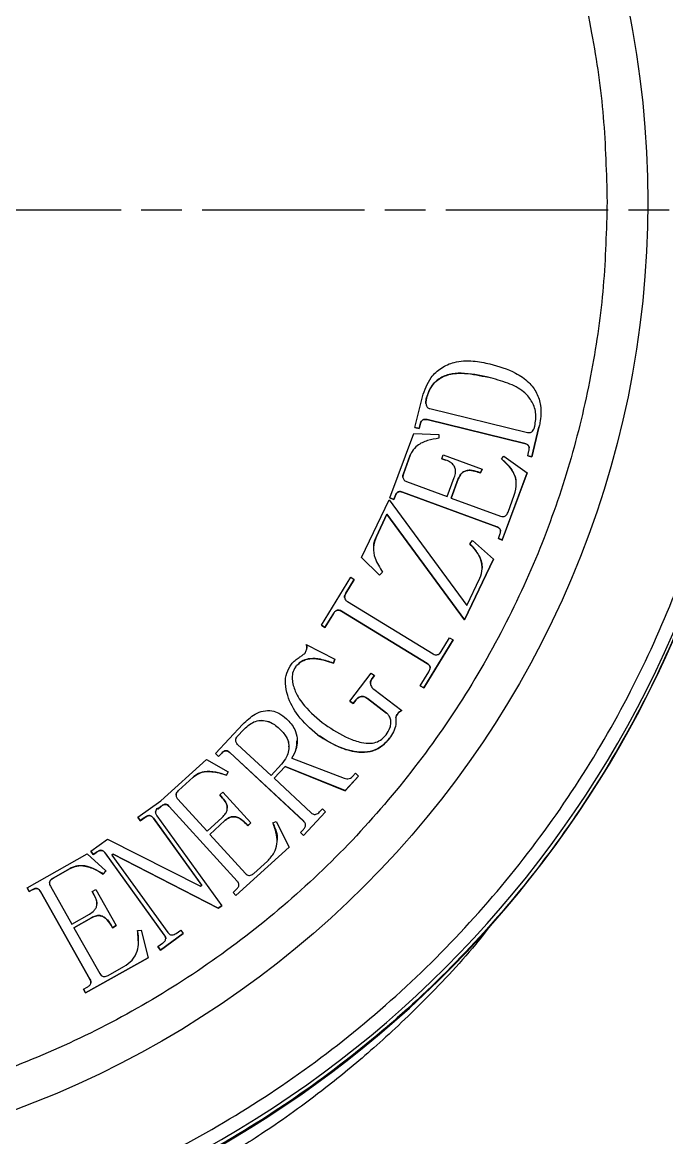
# Model space of a CAD drawing. Header units: millimetres. Extents: x 1852 to 4288, y 681 to 2404.
# Drawn here: x 3778.1 to 3825.8, y 2055.1 to 2137.5 of the extents above; entities that cross this region are included whole.
import ezdxf

# ---------------------------------------------------------------- set-up
doc = ezdxf.new("R2010")
doc.units = ezdxf.units.MM
doc.linetypes.add('AM_ISO08W050', pattern=[18, 12, -1.5, 3, -1.5])
doc.layers.add('AM_7', color=4, linetype='AM_ISO08W050', lineweight=25)

msp = doc.modelspace()

# ---------------------------------------------------------------- linework, layer by layer
at = {"color": 7, "linetype": 'Continuous', "lineweight": 25}
for p, q in [((3807.155, 2107.593), (3807.708, 2109.868)), ((3808.245, 2108.986), (3815.475, 2107.223)), ((3816.458, 2108.881), (3816.458, 2108.883)), ((3807.459, 2107.518), (3807.155, 2107.593)), ((3807.155, 2107.593), (3807.155, 2107.591)), ((3807.155, 2107.591), (3807.459, 2107.516)), ((3807.533, 2107.82), (3807.459, 2107.518)), ((3807.459, 2107.516), (3807.533, 2107.818)), ((3807.459, 2107.518), (3807.459, 2107.516)), ((3807.533, 2107.82), (3807.533, 2107.818)), ((3815.277, 2106.414), (3808.047, 2108.177)), ((3808.047, 2108.177), (3808.047, 2108.175)), ((3808.047, 2108.175), (3815.277, 2106.412)), ((3816.319, 2107.608), (3815.789, 2105.434)), ((3815.789, 2105.431), (3816.319, 2107.606)), ((3816.319, 2107.608), (3816.319, 2107.606)), ((3805.308, 2102.391), (3807.063, 2107.159)), ((3807.063, 2107.159), (3808.914, 2107.084)), ((3808.914, 2107.084), (3808.92, 2106.804)), ((3815.277, 2106.414), (3815.277, 2106.412)), ((3815.485, 2105.507), (3815.571, 2105.861)), ((3806.801, 2105.543), (3806.3, 2104.181)), ((3806.3, 2104.179), (3806.801, 2105.541)), ((3806.801, 2105.543), (3806.801, 2105.541)), ((3809.138, 2105.29), (3809.245, 2105.581)), ((3809.428, 2105.184), (3809.138, 2105.29)), ((3809.138, 2105.29), (3809.138, 2105.288)), ((3809.138, 2105.288), (3809.428, 2105.182)), ((3809.245, 2105.581), (3812.114, 2104.526)), ((3809.428, 2105.184), (3809.428, 2105.182)), ((3813.547, 2105.269), (3813.734, 2105.477)), ((3813.734, 2105.477), (3815.435, 2104.242)), ((3815.789, 2105.434), (3815.485, 2105.507)), ((3815.485, 2105.507), (3815.485, 2105.505)), ((3815.485, 2105.505), (3815.789, 2105.431)), ((3815.789, 2105.434), (3815.789, 2105.431)), ((3806.3, 2104.181), (3806.3, 2104.179)), ((3812.006, 2104.235), (3811.811, 2104.306)), ((3811.811, 2104.306), (3811.811, 2104.304)), ((3811.811, 2104.304), (3812.006, 2104.233)), ((3812.114, 2104.526), (3812.006, 2104.235)), ((3812.006, 2104.233), (3812.114, 2104.523)), ((3812.006, 2104.235), (3812.006, 2104.233)), ((3812.114, 2104.526), (3812.114, 2104.523)), ((3815.435, 2104.242), (3813.609, 2099.282)), ((3813.609, 2099.28), (3815.435, 2104.24)), ((3815.435, 2104.242), (3815.435, 2104.24)), ((3806.527, 2103.601), (3809.542, 2102.491)), ((3809.542, 2102.491), (3810.062, 2103.901)), ((3810.355, 2103.794), (3809.835, 2102.383)), ((3809.836, 2102.383), (3810.355, 2103.791)), ((3810.355, 2103.794), (3810.355, 2103.791)), ((3805.691, 2102.526), (3805.601, 2102.283)), ((3805.601, 2102.281), (3805.691, 2102.524)), ((3805.691, 2102.526), (3805.691, 2102.524)), ((3813.196, 2100.263), (3806.242, 2102.823)), ((3806.242, 2102.821), (3806.242, 2102.823)), ((3806.242, 2102.821), (3813.196, 2100.26)), ((3814.032, 2101.336), (3814.497, 2102.599)), ((3803.213, 2097.999), (3805.249, 2102.249)), ((3805.249, 2102.249), (3810.988, 2094.445)), ((3805.601, 2102.283), (3805.308, 2102.391)), ((3805.308, 2102.391), (3805.308, 2102.389)), ((3805.308, 2102.389), (3805.601, 2102.281)), ((3805.601, 2102.283), (3805.601, 2102.281)), ((3809.835, 2102.383), (3813.481, 2101.041)), ((3805.083, 2101.18), (3804.301, 2099.546)), ((3804.301, 2099.544), (3805.083, 2101.178)), ((3810.82, 2093.376), (3805.083, 2101.18)), ((3805.083, 2101.18), (3805.083, 2101.178)), ((3805.083, 2101.178), (3810.82, 2093.374)), ((3813.196, 2100.263), (3813.196, 2100.26)), ((3804.301, 2099.546), (3804.301, 2099.544)), ((3811.213, 2098.991), (3811.394, 2099.25)), ((3811.394, 2099.25), (3812.97, 2097.861)), ((3813.316, 2099.39), (3813.424, 2099.681)), ((3813.609, 2099.282), (3813.316, 2099.39)), ((3813.316, 2099.39), (3813.316, 2099.388)), ((3813.316, 2099.388), (3813.609, 2099.28)), ((3813.609, 2099.282), (3813.609, 2099.28)), ((3804.534, 2096.678), (3803.213, 2097.999)), ((3803.213, 2097.999), (3803.213, 2097.997)), ((3803.213, 2097.997), (3804.534, 2096.676)), ((3812.97, 2097.861), (3810.82, 2093.376)), ((3810.82, 2093.374), (3812.97, 2097.859)), ((3812.97, 2097.861), (3812.97, 2097.859)), ((3804.76, 2096.913), (3804.534, 2096.678)), ((3804.534, 2096.676), (3804.76, 2096.911)), ((3804.76, 2096.913), (3804.76, 2096.911)), ((3800.24, 2092.981), (3802.403, 2096.525)), ((3802.669, 2096.363), (3802.046, 2095.344)), ((3802.046, 2095.342), (3802.669, 2096.361)), ((3802.403, 2096.525), (3802.669, 2096.363)), ((3802.669, 2096.363), (3802.669, 2096.361)), ((3804.534, 2096.678), (3804.534, 2096.676)), ((3810.988, 2094.445), (3811.951, 2096.454)), ((3802.046, 2095.344), (3802.046, 2095.342)), ((3802.158, 2094.728), (3808.494, 2090.862)), ((3801.128, 2093.838), (3800.505, 2092.819)), ((3800.505, 2092.817), (3801.128, 2093.836)), ((3801.128, 2093.838), (3801.128, 2093.836)), ((3808.061, 2090.153), (3801.725, 2094.019)), ((3801.725, 2094.017), (3801.725, 2094.019)), ((3801.725, 2094.017), (3808.061, 2090.151)), ((3800.505, 2092.819), (3800.24, 2092.981)), ((3800.24, 2092.981), (3800.24, 2092.979)), ((3800.24, 2092.979), (3800.505, 2092.817)), ((3800.505, 2092.819), (3800.505, 2092.817)), ((3810.82, 2093.376), (3810.82, 2093.374)), ((3809.979, 2091.9), (3807.816, 2088.356)), ((3807.816, 2088.353), (3809.979, 2091.898)), ((3809.091, 2091.043), (3809.713, 2092.062)), ((3809.713, 2092.062), (3809.979, 2091.9)), ((3809.979, 2091.9), (3809.979, 2091.898)), ((3799.126, 2091.565), (3801.241, 2090.486)), ((3801.241, 2090.486), (3801.136, 2090.176)), ((3801.136, 2090.174), (3801.241, 2090.484)), ((3801.136, 2090.176), (3801.136, 2090.174)), ((3801.241, 2090.484), (3801.241, 2090.486)), ((3808.061, 2090.153), (3808.061, 2090.151)), ((3798.321, 2089.896), (3798.321, 2089.894)), ((3802.34, 2087.379), (3803.906, 2089.45)), ((3803.906, 2089.45), (3804.154, 2089.261)), ((3804.154, 2089.261), (3803.998, 2089.053)), ((3804.154, 2089.261), (3804.154, 2089.259)), ((3807.55, 2088.517), (3808.172, 2089.536)), ((3797.58, 2088.766), (3797.58, 2088.764)), ((3803.998, 2089.051), (3804.154, 2089.259)), ((3803.998, 2089.053), (3803.998, 2089.051)), ((3807.816, 2088.356), (3807.55, 2088.517)), ((3807.55, 2088.517), (3807.55, 2088.515)), ((3807.55, 2088.515), (3807.816, 2088.353)), ((3804.11, 2088.253), (3806.181, 2086.687)), ((3807.816, 2088.356), (3807.816, 2088.353)), ((3802.588, 2087.19), (3802.34, 2087.379)), ((3802.34, 2087.379), (3802.34, 2087.377)), ((3802.34, 2087.377), (3802.588, 2087.188)), ((3802.777, 2087.438), (3802.588, 2087.19)), ((3802.588, 2087.188), (3802.777, 2087.436)), ((3802.588, 2087.19), (3802.588, 2087.188)), ((3802.777, 2087.438), (3802.777, 2087.436)), ((3805.058, 2086.495), (3803.649, 2087.56)), ((3803.649, 2087.56), (3803.649, 2087.558)), ((3803.649, 2087.558), (3805.058, 2086.492)), ((3805.058, 2086.495), (3805.058, 2086.492)), ((3792.419, 2083.496), (3794.434, 2085.665)), ((3794.06, 2084.808), (3794.449, 2085.226)), ((3794.06, 2084.806), (3794.449, 2085.224)), ((3794.449, 2085.226), (3794.449, 2085.224)), ((3797.127, 2085.361), (3797.127, 2085.359)), ((3805.735, 2085.64), (3805.735, 2085.642)), ((3794.06, 2084.808), (3794.06, 2084.806)), ((3798.445, 2084.442), (3798.445, 2084.445)), ((3792.646, 2083.286), (3792.419, 2083.496)), ((3792.419, 2083.494), (3792.419, 2083.496)), ((3792.419, 2083.494), (3792.646, 2083.284)), ((3792.858, 2083.515), (3792.646, 2083.286)), ((3792.646, 2083.284), (3792.858, 2083.513)), ((3792.858, 2083.515), (3792.858, 2083.513)), ((3798.921, 2078.518), (3793.481, 2083.573)), ((3793.481, 2083.573), (3793.481, 2083.571)), ((3793.481, 2083.571), (3798.921, 2078.516)), ((3796.518, 2081.884), (3794.045, 2084.182)), ((3788.373, 2080.009), (3791.742, 2083.074)), ((3791.742, 2083.074), (3793.358, 2082.149)), ((3792.646, 2083.286), (3792.646, 2083.284)), ((3797.299, 2082.722), (3796.518, 2081.884)), ((3798.054, 2083.153), (3801.928, 2081.677)), ((3793.358, 2082.149), (3793.235, 2081.897)), ((3793.235, 2081.894), (3793.358, 2082.147)), ((3793.235, 2081.897), (3793.235, 2081.894)), ((3793.358, 2082.149), (3793.358, 2082.147)), ((3797.561, 2082.548), (3796.746, 2081.672)), ((3796.747, 2081.671), (3797.561, 2082.546)), ((3801.999, 2080.761), (3797.561, 2082.548)), ((3797.561, 2082.548), (3797.561, 2082.546)), ((3797.561, 2082.546), (3801.999, 2080.758)), ((3802.548, 2081.812), (3802.76, 2082.04)), ((3802.76, 2082.04), (3802.989, 2081.826)), ((3790.757, 2081.756), (3789.679, 2080.773)), ((3789.679, 2080.771), (3790.757, 2081.754)), ((3790.757, 2081.756), (3790.757, 2081.754)), ((3796.746, 2081.672), (3799.485, 2079.127)), ((3802.989, 2081.826), (3801.999, 2080.761)), ((3801.999, 2080.758), (3802.989, 2081.824)), ((3802.989, 2081.826), (3802.989, 2081.824)), ((3789.679, 2080.773), (3789.679, 2080.771)), ((3792.724, 2080.446), (3792.955, 2080.656)), ((3792.934, 2080.215), (3792.724, 2080.446)), ((3792.724, 2080.446), (3792.724, 2080.444)), ((3792.724, 2080.444), (3792.934, 2080.213)), ((3792.934, 2080.215), (3792.934, 2080.213)), ((3792.955, 2080.656), (3795.024, 2078.383)), ((3801.999, 2080.761), (3801.999, 2080.758)), ((3786.672, 2078.797), (3788.367, 2080.019)), ((3788.176, 2079.408), (3788.133, 2079.455)), ((3788.133, 2079.453), (3788.133, 2079.455)), ((3788.133, 2079.453), (3788.176, 2079.406)), ((3788.369, 2079.583), (3788.176, 2079.408)), ((3788.176, 2079.406), (3788.369, 2079.581)), ((3788.176, 2079.408), (3788.176, 2079.406)), ((3788.367, 2080.019), (3788.373, 2080.009)), ((3788.369, 2079.583), (3788.369, 2079.581)), ((3794.009, 2074.079), (3788.997, 2079.589)), ((3788.997, 2079.589), (3788.997, 2079.587)), ((3788.997, 2079.587), (3794.009, 2074.077)), ((3789.613, 2080.151), (3791.786, 2077.763)), ((3800.109, 2079.187), (3800.321, 2079.416)), ((3800.321, 2079.416), (3800.55, 2079.202)), ((3786.855, 2078.543), (3786.672, 2078.797)), ((3786.672, 2078.797), (3786.672, 2078.795)), ((3786.672, 2078.795), (3786.855, 2078.541)), ((3787.194, 2078.786), (3786.855, 2078.543)), ((3786.855, 2078.541), (3787.194, 2078.784)), ((3787.194, 2078.786), (3787.194, 2078.784)), ((3791.397, 2073.764), (3787.82, 2078.722)), ((3787.82, 2078.722), (3787.82, 2078.72)), ((3787.82, 2078.72), (3791.396, 2073.763)), ((3788.074, 2078.905), (3792.874, 2072.251)), ((3791.786, 2077.763), (3792.903, 2078.778)), ((3793.113, 2078.547), (3791.996, 2077.531)), ((3793.113, 2078.547), (3793.113, 2078.544)), ((3800.55, 2079.202), (3798.924, 2077.451)), ((3798.924, 2077.449), (3800.55, 2079.2)), ((3800.55, 2079.202), (3800.55, 2079.2)), ((3786.855, 2078.543), (3786.855, 2078.541)), ((3791.997, 2077.53), (3793.113, 2078.544)), ((3794.793, 2078.173), (3794.652, 2078.327)), ((3794.652, 2078.327), (3794.652, 2078.325)), ((3794.652, 2078.325), (3794.793, 2078.171)), ((3795.024, 2078.383), (3794.793, 2078.173)), ((3794.793, 2078.171), (3795.024, 2078.381)), ((3794.793, 2078.173), (3794.793, 2078.171)), ((3795.024, 2078.383), (3795.024, 2078.381)), ((3796.646, 2078.381), (3796.908, 2078.479)), ((3796.908, 2078.479), (3797.852, 2076.591)), ((3798.695, 2077.665), (3798.907, 2077.894)), ((3798.921, 2078.518), (3798.921, 2078.516)), ((3783.196, 2076.289), (3784.425, 2077.177)), ((3784.425, 2077.177), (3791.312, 2073.704)), ((3791.996, 2077.531), (3794.626, 2074.642)), ((3798.924, 2077.451), (3798.695, 2077.665)), ((3798.695, 2077.665), (3798.695, 2077.663)), ((3798.695, 2077.663), (3798.924, 2077.449)), ((3798.924, 2077.451), (3798.924, 2077.449)), ((3778.494, 2073.58), (3782.93, 2076.08)), ((3782.93, 2076.08), (3784.298, 2074.823)), ((3783.379, 2076.035), (3783.196, 2076.289)), ((3783.196, 2076.289), (3783.196, 2076.287)), ((3783.196, 2076.287), (3783.379, 2076.033)), ((3783.634, 2076.22), (3783.379, 2076.035)), ((3783.379, 2076.033), (3783.634, 2076.218)), ((3783.634, 2076.22), (3783.634, 2076.218)), ((3788.631, 2070.094), (3784.26, 2076.154)), ((3784.26, 2076.154), (3784.26, 2076.152)), ((3784.26, 2076.152), (3788.631, 2070.092)), ((3797.852, 2076.591), (3793.922, 2073.014)), ((3793.922, 2073.012), (3797.852, 2076.589)), ((3797.852, 2076.591), (3797.852, 2076.589)), ((3783.379, 2076.035), (3783.379, 2076.033)), ((3784.843, 2076.06), (3784.759, 2076)), ((3784.759, 2076), (3788.885, 2070.279)), ((3784.76, 2075.999), (3784.843, 2076.058)), ((3792.62, 2072.068), (3784.843, 2076.06)), ((3784.843, 2076.06), (3784.843, 2076.058)), ((3784.843, 2076.058), (3792.62, 2072.066)), ((3795.254, 2074.648), (3796.255, 2075.561)), ((3781.682, 2075.017), (3780.414, 2074.304)), ((3780.414, 2074.302), (3781.682, 2075.015)), ((3781.682, 2075.017), (3781.682, 2075.015)), ((3784.298, 2074.823), (3784.121, 2074.603)), ((3784.121, 2074.601), (3784.298, 2074.82)), ((3784.121, 2074.603), (3784.121, 2074.601)), ((3784.298, 2074.823), (3784.298, 2074.82)), ((3780.21, 2073.711), (3781.792, 2070.904)), ((3780.414, 2074.304), (3780.414, 2074.302)), ((3791.312, 2073.704), (3791.397, 2073.764)), ((3794.009, 2074.079), (3794.009, 2074.077)), ((3778.648, 2073.308), (3778.494, 2073.58)), ((3778.494, 2073.58), (3778.494, 2073.578)), ((3778.494, 2073.578), (3778.648, 2073.306)), ((3778.875, 2073.436), (3778.648, 2073.308)), ((3778.648, 2073.306), (3778.875, 2073.433)), ((3778.648, 2073.308), (3778.648, 2073.306)), ((3778.875, 2073.436), (3778.875, 2073.433)), ((3783.134, 2066.828), (3779.486, 2073.303)), ((3779.486, 2073.3), (3779.486, 2073.303)), ((3779.486, 2073.3), (3783.134, 2066.826)), ((3783.302, 2073.306), (3783.573, 2073.459)), ((3783.454, 2073.035), (3783.302, 2073.306)), ((3783.302, 2073.306), (3783.302, 2073.304)), ((3783.302, 2073.304), (3783.454, 2073.033)), ((3783.454, 2073.035), (3783.454, 2073.033)), ((3783.573, 2073.459), (3785.078, 2070.787)), ((3793.712, 2073.245), (3793.944, 2073.457)), ((3793.922, 2073.014), (3793.712, 2073.245)), ((3793.712, 2073.245), (3793.712, 2073.243)), ((3793.712, 2073.243), (3793.922, 2073.012)), ((3793.922, 2073.014), (3793.922, 2073.012)), ((3792.874, 2072.251), (3792.62, 2072.068)), ((3792.62, 2072.066), (3792.874, 2072.249)), ((3792.62, 2072.068), (3792.62, 2072.066)), ((3792.874, 2072.251), (3792.874, 2072.249)), ((3781.792, 2070.904), (3783.105, 2071.644)), ((3783.258, 2071.372), (3781.944, 2070.633)), ((3781.945, 2070.631), (3783.258, 2071.37)), ((3783.258, 2071.372), (3783.258, 2071.37)), ((3781.944, 2070.633), (3783.859, 2067.237)), ((3784.806, 2070.635), (3784.704, 2070.816)), ((3784.704, 2070.816), (3784.704, 2070.814)), ((3784.704, 2070.814), (3784.806, 2070.632)), ((3785.078, 2070.787), (3784.806, 2070.635)), ((3784.806, 2070.632), (3785.078, 2070.785)), ((3784.806, 2070.635), (3784.806, 2070.632)), ((3785.078, 2070.787), (3785.078, 2070.785)), ((3786.656, 2070.425), (3786.931, 2070.461)), ((3786.656, 2070.423), (3786.674, 2069.663)), ((3786.931, 2070.461), (3787.43, 2068.415)), ((3789.511, 2070.213), (3789.85, 2070.458)), ((3789.85, 2070.458), (3790.035, 2070.204)), ((3788.155, 2069.237), (3788.494, 2069.481)), ((3790.035, 2070.204), (3788.34, 2068.982)), ((3788.34, 2068.98), (3790.035, 2070.202)), ((3788.631, 2070.094), (3788.631, 2070.092)), ((3790.035, 2070.204), (3790.035, 2070.202)), ((3788.34, 2068.982), (3788.155, 2069.237)), ((3788.155, 2069.237), (3788.155, 2069.235)), ((3788.155, 2069.235), (3788.34, 2068.98)), ((3788.34, 2068.982), (3788.34, 2068.98)), ((3787.43, 2068.415), (3782.813, 2065.813)), ((3782.813, 2065.811), (3787.43, 2068.413)), ((3787.43, 2068.415), (3787.43, 2068.413)), ((3784.471, 2067.106), (3785.648, 2067.768)), ((3782.66, 2066.085), (3782.932, 2066.237)), ((3783.134, 2066.828), (3783.134, 2066.826)), ((3782.813, 2065.813), (3782.66, 2066.085)), ((3782.66, 2066.085), (3782.66, 2066.082)), ((3782.66, 2066.082), (3782.813, 2065.811)), ((3782.813, 2065.813), (3782.813, 2065.811))]:
    msp.add_line(p, q, dxfattribs=at)
msp.add_circle((3752.853, 2124.271), 71.5, dxfattribs=at)
for centre, start, end in [((3752.853, 2124.269), 280.30604, 349.69383), ((3752.93, 2123.897), 281.36448, 349.47139)]:
    msp.add_arc(centre, 80, start, end, dxfattribs=at)
for points, knots in [([(3684.353, 2124.278), (3684.408, 2126.367), (3684.518, 2130.545), (3685.428, 2136.884), (3686.914, 2143.236), (3689.087, 2149.602), (3691.918, 2155.825), (3695.432, 2161.848), (3699.586, 2167.539), (3704.33, 2172.801), (3709.591, 2177.544), (3715.283, 2181.698), (3721.306, 2185.212), (3727.529, 2188.044), (3733.894, 2190.215), (3740.247, 2191.71), (3746.586, 2192.587), (3752.853, 2192.873), (3759.12, 2192.587), (3765.459, 2191.71), (3771.812, 2190.215), (3778.177, 2188.044), (3784.4, 2185.212), (3790.423, 2181.698), (3796.115, 2177.544), (3801.376, 2172.801), (3806.12, 2167.539), (3810.274, 2161.848), (3813.788, 2155.825), (3816.619, 2149.602), (3818.793, 2143.236), (3820.278, 2136.884), (3821.188, 2130.545), (3821.298, 2126.367), (3821.353, 2124.278)], [0, 0, 0, 0, 0.0291236, 0.0582485, 0.08912, 0.1199941, 0.1519015, 0.1843128, 0.2170688, 0.25, 0.2829312, 0.3156872, 0.3480985, 0.3800059, 0.4108775, 0.4417515, 0.4708745, 0.5, 0.529123, 0.5582485, 0.58912, 0.6199941, 0.6519015, 0.6843128, 0.7170688, 0.75, 0.7829312, 0.8156872, 0.8480985, 0.8800059, 0.9108775, 0.9417515, 0.9708751, 1, 1, 1, 1]), ([(3821.353, 2124.278), (3821.298, 2122.189), (3821.188, 2118.01), (3820.278, 2111.672), (3818.793, 2105.319), (3816.619, 2098.954), (3813.788, 2092.73), (3810.274, 2086.708), (3806.12, 2081.016), (3801.376, 2075.755), (3796.115, 2071.011), (3790.423, 2066.857), (3784.4, 2063.343), (3778.177, 2060.512), (3771.812, 2058.34), (3765.459, 2056.845), (3759.12, 2055.968), (3752.853, 2055.683), (3746.586, 2055.968), (3740.247, 2056.845), (3733.895, 2058.34), (3727.529, 2060.512), (3721.306, 2063.343), (3715.283, 2066.857), (3709.591, 2071.011), (3704.33, 2075.755), (3699.586, 2081.016), (3695.432, 2086.708), (3691.918, 2092.73), (3689.088, 2098.953), (3686.914, 2105.319), (3685.428, 2111.672), (3684.518, 2118.01), (3684.408, 2122.189), (3684.353, 2124.278)], [0, 0, 0, 0, 0.029124, 0.058248, 0.08912, 0.119994, 0.151902, 0.184313, 0.217069, 0.25, 0.282931, 0.315687, 0.348098, 0.380006, 0.410878, 0.441752, 0.470875, 0.5, 0.529123, 0.558248, 0.58912, 0.619994, 0.651902, 0.684313, 0.717069, 0.75, 0.782931, 0.815687, 0.848098, 0.880006, 0.910878, 0.941752, 0.970875, 1, 1, 1, 1]), ([(3807.708, 2109.868), (3807.879, 2110.366), (3808.163, 2111.197), (3809.076, 2112.039), (3810.154, 2112.509), (3811.414, 2112.56), (3812.284, 2112.38), (3812.695, 2112.295)], [0, 0, 0, 0, 0.247075, 0.411707, 0.576376, 0.799459, 1, 1, 1, 1]), ([(3808.012, 2109.791), (3808.126, 2110.116), (3808.321, 2110.676), (3808.961, 2111.241), (3809.777, 2111.592), (3811.025, 2111.635), (3811.983, 2111.43), (3812.561, 2111.307)], [0, 0, 0, 0, 0.187288, 0.322879, 0.458162, 0.672864, 1, 1, 1, 1]), ([(3812.561, 2111.309), (3811.903, 2111.449), (3810.95, 2111.651), (3809.664, 2111.562), (3808.854, 2111.193), (3808.298, 2110.594), (3808.093, 2110.094), (3808.023, 2109.831), (3808.012, 2109.793)], [0, 0, 0, 0, 0.370461, 0.536516, 0.705021, 0.84958, 0.977988, 1, 1, 1, 1]), ([(3812.695, 2112.295), (3813.343, 2112.109), (3814.375, 2111.812), (3815.55, 2111.02), (3816.192, 2110.167), (3816.509, 2109.118), (3816.457, 2108.241), (3816.343, 2107.717), (3816.319, 2107.608)], [0, 0, 0, 0, 0.297111, 0.47381, 0.61789, 0.761902, 0.950798, 1, 1, 1, 1]), ([(3816.015, 2107.682), (3816.062, 2108.021), (3816.153, 2108.674), (3815.809, 2109.586), (3815.109, 2110.384), (3813.964, 2110.924), (3813.05, 2111.175), (3812.561, 2111.309)], [0, 0, 0, 0, 0.178845, 0.344366, 0.496994, 0.730831, 1, 1, 1, 1]), ([(3766.987, 2046.546), (3769.483, 2047.072), (3774.52, 2048.135), (3781.897, 2050.673), (3789.139, 2053.943), (3796.118, 2058.005), (3802.721, 2062.817), (3808.815, 2068.31), (3814.307, 2074.403), (3819.119, 2081.006), (3823.182, 2087.985), (3826.451, 2095.227), (3828.99, 2102.604), (3830.052, 2107.642), (3830.578, 2110.138)], [0, 0, 0, 0, 0.0799588, 0.1613715, 0.2441424, 0.3288926, 0.4142166, 0.5, 0.5857784, 0.6711024, 0.7558576, 0.8386237, 0.9200388, 1, 1, 1, 1]), ([(3807.969, 2109.375), (3807.967, 2109.393), (3807.949, 2109.532), (3807.983, 2109.671), (3808.012, 2109.791)], [0, 0, 0, 0, 0.133985, 1, 1, 1, 1]), ([(3808.012, 2109.793), (3807.993, 2109.698), (3807.958, 2109.523), (3807.96, 2109.299), (3808.017, 2109.143), (3808.098, 2109.047), (3808.184, 2109.005), (3808.233, 2108.99), (3808.245, 2108.986)], [0, 0, 0, 0, 0.3092031, 0.5693339, 0.7017053, 0.8348468, 0.9586804, 1, 1, 1, 1]), ([(3808.047, 2108.177), (3807.99, 2108.188), (3807.898, 2108.206), (3807.771, 2108.182), (3807.671, 2108.122), (3807.582, 2107.998), (3807.552, 2107.888), (3807.533, 2107.82)], [0, 0, 0, 0, 0.2389344, 0.3835198, 0.5293247, 0.7100539, 1, 1, 1, 1]), ([(3807.533, 2107.818), (3807.557, 2107.901), (3807.591, 2108.019), (3807.696, 2108.141), (3807.801, 2108.19), (3807.923, 2108.201), (3808.005, 2108.183), (3808.047, 2108.175)], [0, 0, 0, 0, 0.352506, 0.502018, 0.653531, 0.821261, 1, 1, 1, 1]), ([(3815.475, 2107.223), (3815.53, 2107.215), (3815.623, 2107.2), (3815.749, 2107.248), (3815.857, 2107.334), (3815.955, 2107.481), (3815.993, 2107.61), (3816.015, 2107.682)], [0, 0, 0, 0, 0.2039125, 0.3489118, 0.4932734, 0.7202809, 1, 1, 1, 1]), ([(3808.92, 2106.804), (3808.641, 2106.756), (3808.082, 2106.66), (3807.372, 2106.345), (3806.96, 2105.91), (3806.842, 2105.638), (3806.801, 2105.543)], [0, 0, 0, 0, 0.326957, 0.656983, 0.880506, 1, 1, 1, 1]), ([(3815.571, 2105.861), (3815.59, 2105.952), (3815.616, 2106.078), (3815.567, 2106.235), (3815.496, 2106.317), (3815.398, 2106.38), (3815.32, 2106.402), (3815.277, 2106.414)], [0, 0, 0, 0, 0.376564, 0.520712, 0.664612, 0.816576, 1, 1, 1, 1]), ([(3815.277, 2106.412), (3815.332, 2106.396), (3815.424, 2106.37), (3815.524, 2106.288), (3815.579, 2106.201), (3815.6, 2106.134), (3815.596, 2106.098), (3815.596, 2106.095)], [0, 0, 0, 0, 0.350165, 0.583321, 0.781194, 0.979417, 1, 1, 1, 1]), ([(3810.062, 2103.901), (3810.103, 2104.034), (3810.168, 2104.246), (3810.147, 2104.557), (3810.028, 2104.806), (3809.784, 2105.035), (3809.559, 2105.13), (3809.428, 2105.184)], [0, 0, 0, 0, 0.250694, 0.402945, 0.556475, 0.743783, 1, 1, 1, 1]), ([(3814.497, 2102.599), (3814.574, 2102.891), (3814.709, 2103.398), (3814.524, 2104.13), (3814.142, 2104.75), (3813.762, 2105.082), (3813.547, 2105.269)], [0, 0, 0, 0, 0.291975, 0.5068433, 0.7208193, 1, 1, 1, 1]), ([(3813.547, 2105.267), (3813.86, 2104.979), (3814.337, 2104.54), (3814.635, 2103.815), (3814.62, 2103.483), (3814.615, 2103.372)], [0, 0, 0, 0, 0.5605682, 0.8525163, 1, 1, 1, 1]), ([(3806.3, 2104.181), (3806.28, 2104.111), (3806.248, 2103.998), (3806.269, 2103.846), (3806.32, 2103.735), (3806.409, 2103.651), (3806.488, 2103.618), (3806.527, 2103.601)], [0, 0, 0, 0, 0.306278, 0.493908, 0.637476, 0.819066, 1, 1, 1, 1]), ([(3806.268, 2103.916), (3806.264, 2103.959), (3806.256, 2104.049), (3806.285, 2104.134), (3806.3, 2104.179)], [0, 0, 0, 0, 0.480167, 1, 1, 1, 1]), ([(3810.355, 2103.791), (3810.409, 2103.918), (3810.498, 2104.122), (3810.731, 2104.328), (3811.006, 2104.431), (3811.382, 2104.439), (3811.654, 2104.353), (3811.811, 2104.304)], [0, 0, 0, 0, 0.230691, 0.373512, 0.516628, 0.721111, 1, 1, 1, 1]), ([(3811.811, 2104.306), (3811.618, 2104.365), (3811.333, 2104.452), (3810.936, 2104.417), (3810.68, 2104.299), (3810.476, 2104.081), (3810.399, 2103.899), (3810.355, 2103.794)], [0, 0, 0, 0, 0.339516, 0.502236, 0.666705, 0.806821, 1, 1, 1, 1]), ([(3806.242, 2102.823), (3806.187, 2102.84), (3806.097, 2102.867), (3805.966, 2102.858), (3805.863, 2102.811), (3805.763, 2102.699), (3805.72, 2102.594), (3805.691, 2102.526)], [0, 0, 0, 0, 0.238273, 0.386342, 0.535522, 0.694283, 1, 1, 1, 1]), ([(3805.691, 2102.524), (3805.727, 2102.61), (3805.775, 2102.729), (3805.902, 2102.833), (3806.011, 2102.864), (3806.128, 2102.857), (3806.205, 2102.832), (3806.242, 2102.821)], [0, 0, 0, 0, 0.379298, 0.521166, 0.663365, 0.839848, 1, 1, 1, 1]), ([(3813.481, 2101.041), (3813.536, 2101.025), (3813.627, 2100.998), (3813.759, 2101.02), (3813.869, 2101.081), (3813.969, 2101.187), (3814.011, 2101.285), (3814.032, 2101.336)], [0, 0, 0, 0, 0.238521, 0.395636, 0.552314, 0.766778, 1, 1, 1, 1]), ([(3813.424, 2099.681), (3813.453, 2099.772), (3813.494, 2099.899), (3813.456, 2100.065), (3813.385, 2100.162), (3813.292, 2100.225), (3813.223, 2100.252), (3813.196, 2100.263)], [0, 0, 0, 0, 0.39106, 0.540188, 0.690013, 0.882685, 1, 1, 1, 1]), ([(3813.196, 2100.26), (3813.252, 2100.237), (3813.341, 2100.199), (3813.432, 2100.103), (3813.472, 2100.018), (3813.471, 2099.962), (3813.471, 2099.942)], [0, 0, 0, 0, 0.3984195, 0.6317471, 0.8667713, 1, 1, 1, 1]), ([(3804.301, 2099.546), (3804.206, 2099.273), (3804.024, 2098.75), (3804.192, 2097.793), (3804.547, 2097.243), (3804.76, 2096.913)], [0, 0, 0, 0, 0.304636, 0.583296, 1, 1, 1, 1]), ([(3804.116, 2098.665), (3804.115, 2098.809), (3804.113, 2099.115), (3804.236, 2099.395), (3804.301, 2099.544)], [0, 0, 0, 0, 0.4699412, 1, 1, 1, 1]), ([(3811.951, 2096.454), (3812.031, 2096.681), (3812.187, 2097.119), (3812.041, 2097.87), (3811.684, 2098.488), (3811.353, 2098.842), (3811.213, 2098.991)], [0, 0, 0, 0, 0.25104, 0.485737, 0.783075, 1, 1, 1, 1]), ([(3811.213, 2098.989), (3811.371, 2098.817), (3811.732, 2098.424), (3812.086, 2097.797), (3812.107, 2097.341), (3812.114, 2097.188)], [0, 0, 0, 0, 0.34095, 0.7784, 1, 1, 1, 1]), ([(3801.958, 2095.037), (3801.957, 2095.04), (3801.947, 2095.097), (3801.976, 2095.207), (3802.024, 2095.3), (3802.046, 2095.342)], [0, 0, 0, 0, 0.019576, 0.546013, 1, 1, 1, 1]), ([(3802.046, 2095.344), (3802.009, 2095.269), (3801.954, 2095.154), (3801.955, 2094.982), (3802.002, 2094.864), (3802.078, 2094.782), (3802.134, 2094.744), (3802.158, 2094.728)], [0, 0, 0, 0, 0.3520414, 0.5318269, 0.7130337, 0.8778643, 1, 1, 1, 1]), ([(3801.725, 2094.019), (3801.672, 2094.048), (3801.588, 2094.095), (3801.455, 2094.105), (3801.343, 2094.078), (3801.225, 2093.987), (3801.165, 2093.895), (3801.128, 2093.838)], [0, 0, 0, 0, 0.247687, 0.39562, 0.54446, 0.717172, 1, 1, 1, 1]), ([(3801.128, 2093.836), (3801.175, 2093.908), (3801.242, 2094.01), (3801.381, 2094.091), (3801.49, 2094.103), (3801.609, 2094.082), (3801.682, 2094.041), (3801.725, 2094.017)], [0, 0, 0, 0, 0.352181, 0.502478, 0.654205, 0.796783, 1, 1, 1, 1]), ([(3798.595, 2090.602), (3798.633, 2090.626), (3798.709, 2090.676), (3798.86, 2090.775), (3798.962, 2090.864), (3799.03, 2090.923)], [0, 0, 0, 0, 0.2516063, 0.5032378, 1, 1, 1, 1]), ([(3799.03, 2090.923), (3799.076, 2091.003), (3799.165, 2091.159), (3799.176, 2091.393), (3799.139, 2091.521), (3799.126, 2091.565)], [0, 0, 0, 0, 0.406204, 0.795736, 1, 1, 1, 1]), ([(3799.126, 2091.563), (3799.157, 2091.472), (3799.188, 2091.381), (3799.165, 2091.293), (3799.165, 2091.293)], [0, 0, 0, 0, 0.998825, 1, 1, 1, 1]), ([(3808.494, 2090.862), (3808.545, 2090.835), (3808.63, 2090.79), (3808.769, 2090.788), (3808.884, 2090.827), (3808.999, 2090.911), (3809.057, 2090.994), (3809.091, 2091.043)], [0, 0, 0, 0, 0.239524, 0.40579, 0.571729, 0.750468, 1, 1, 1, 1]), ([(3799.941, 2084.896), (3799.43, 2085.339), (3798.497, 2086.148), (3797.772, 2087.539), (3797.539, 2088.635), (3797.627, 2089.466), (3797.897, 2089.901), (3798.03, 2090.116)], [0, 0, 0, 0, 0.329821, 0.602198, 0.751389, 0.876805, 1, 1, 1, 1]), ([(3798.03, 2090.116), (3798.07, 2090.164), (3798.15, 2090.261), (3798.336, 2090.429), (3798.491, 2090.533), (3798.595, 2090.602)], [0, 0, 0, 0, 0.250844, 0.502068, 1, 1, 1, 1]), ([(3801.136, 2090.176), (3800.821, 2090.287), (3800.261, 2090.485), (3799.482, 2090.555), (3798.882, 2090.399), (3798.525, 2090.148), (3798.368, 2089.954), (3798.321, 2089.896)], [0, 0, 0, 0, 0.327037, 0.582977, 0.7546195, 0.9267447, 1, 1, 1, 1]), ([(3798.321, 2089.894), (3798.434, 2090.021), (3798.677, 2090.294), (3799.237, 2090.522), (3800.099, 2090.534), (3800.722, 2090.317), (3801.136, 2090.174)], [0, 0, 0, 0, 0.165221, 0.356832, 0.573119, 1, 1, 1, 1]), ([(3808.172, 2089.536), (3808.216, 2089.615), (3808.277, 2089.724), (3808.284, 2089.886), (3808.242, 2089.986), (3808.169, 2090.081), (3808.1, 2090.127), (3808.061, 2090.153)], [0, 0, 0, 0, 0.364982, 0.510318, 0.655638, 0.805835, 1, 1, 1, 1]), ([(3808.061, 2090.151), (3808.109, 2090.118), (3808.19, 2090.064), (3808.256, 2089.954), (3808.283, 2089.878), (3808.279, 2089.84), (3808.278, 2089.832)], [0, 0, 0, 0, 0.429095, 0.711731, 0.943174, 1, 1, 1, 1]), ([(3798.321, 2089.896), (3798.237, 2089.746), (3798.081, 2089.465), (3798.071, 2088.83), (3798.304, 2087.977), (3799.097, 2086.775), (3799.967, 2086.075), (3800.506, 2085.641)], [0, 0, 0, 0, 0.097711, 0.183041, 0.35825, 0.602223, 1, 1, 1, 1]), ([(3803.998, 2089.053), (3803.956, 2088.989), (3803.883, 2088.877), (3803.858, 2088.685), (3803.889, 2088.52), (3803.976, 2088.368), (3804.063, 2088.294), (3804.11, 2088.253)], [0, 0, 0, 0, 0.249315, 0.4358137, 0.6227966, 0.7970359, 1, 1, 1, 1]), ([(3803.874, 2088.671), (3803.872, 2088.691), (3803.862, 2088.766), (3803.901, 2088.903), (3803.965, 2089), (3803.998, 2089.051)], [0, 0, 0, 0, 0.151132, 0.552434, 1, 1, 1, 1]), ([(3803.649, 2087.56), (3803.577, 2087.609), (3803.46, 2087.69), (3803.263, 2087.732), (3803.102, 2087.708), (3802.926, 2087.616), (3802.835, 2087.508), (3802.777, 2087.438)], [0, 0, 0, 0, 0.257237, 0.420431, 0.584481, 0.733875, 1, 1, 1, 1]), ([(3802.777, 2087.436), (3802.831, 2087.502), (3802.922, 2087.61), (3803.097, 2087.705), (3803.26, 2087.729), (3803.456, 2087.69), (3803.574, 2087.609), (3803.649, 2087.558)], [0, 0, 0, 0, 0.251206, 0.415599, 0.580778, 0.730319, 1, 1, 1, 1]), ([(3794.434, 2085.665), (3794.722, 2085.942), (3795.164, 2086.368), (3795.939, 2086.674), (3796.56, 2086.698), (3797.161, 2086.486), (3797.478, 2086.223), (3797.653, 2086.077)], [0, 0, 0, 0, 0.321782, 0.493409, 0.666308, 0.816214, 1, 1, 1, 1]), ([(3794.449, 2085.226), (3794.7, 2085.463), (3795.069, 2085.815), (3795.727, 2085.983), (3796.258, 2085.922), (3796.737, 2085.695), (3797.009, 2085.462), (3797.127, 2085.361)], [0, 0, 0, 0, 0.331594, 0.48998, 0.648562, 0.847889, 1, 1, 1, 1]), ([(3797.653, 2086.077), (3797.888, 2085.826), (3798.278, 2085.409), (3798.472, 2084.631), (3798.434, 2083.878), (3798.192, 2083.416), (3798.054, 2083.153)], [0, 0, 0, 0, 0.3135051, 0.5209519, 0.7271537, 1, 1, 1, 1]), ([(3805.019, 2084.896), (3805.129, 2085.059), (3805.306, 2085.32), (3805.397, 2085.73), (3805.365, 2086.052), (3805.237, 2086.307), (3805.113, 2086.437), (3805.058, 2086.495)], [0, 0, 0, 0, 0.329126, 0.528564, 0.696809, 0.865433, 1, 1, 1, 1]), ([(3805.751, 2086.034), (3805.752, 2085.907), (3805.753, 2085.586), (3805.595, 2085.096), (3805.382, 2084.785), (3805.279, 2084.636)], [0, 0, 0, 0, 0.2516938, 0.6389543, 1, 1, 1, 1]), ([(3805.878, 2086.46), (3805.845, 2086.412), (3805.786, 2086.327), (3805.736, 2086.178), (3805.746, 2086.083), (3805.751, 2086.034)], [0, 0, 0, 0, 0.379574, 0.681533, 1, 1, 1, 1]), ([(3805.752, 2086.171), (3805.752, 2086.185), (3805.75, 2086.263), (3805.811, 2086.359), (3805.862, 2086.434), (3805.878, 2086.458)], [0, 0, 0, 0, 0.136759, 0.726608, 1, 1, 1, 1]), ([(3806.181, 2086.687), (3806.152, 2086.672), (3806.095, 2086.643), (3805.99, 2086.584), (3805.923, 2086.515), (3805.883, 2086.466), (3805.878, 2086.46)], [0, 0, 0, 0, 0.25202, 0.504232, 0.940351, 1, 1, 1, 1]), ([(3805.878, 2086.458), (3805.898, 2086.483), (3805.954, 2086.551), (3806.061, 2086.624), (3806.145, 2086.667), (3806.181, 2086.685)], [0, 0, 0, 0, 0.252155, 0.688227, 1, 1, 1, 1]), ([(3794.449, 2085.224), (3794.7, 2085.461), (3795.069, 2085.812), (3795.727, 2085.981), (3796.258, 2085.92), (3796.737, 2085.693), (3797.009, 2085.459), (3797.127, 2085.359)], [0, 0, 0, 0, 0.3315942, 0.48998, 0.6485616, 0.8478895, 1, 1, 1, 1]), ([(3797.127, 2085.361), (3797.318, 2085.163), (3797.628, 2084.839), (3797.852, 2084.248), (3797.84, 2083.728), (3797.675, 2083.189), (3797.434, 2082.89), (3797.299, 2082.722)], [0, 0, 0, 0, 0.272894, 0.445011, 0.618101, 0.78577, 1, 1, 1, 1]), ([(3797.127, 2085.359), (3797.314, 2085.16), (3797.619, 2084.837), (3797.835, 2084.337), (3797.822, 2084.087), (3797.817, 2084.009)], [0, 0, 0, 0, 0.522164, 0.851498, 1, 1, 1, 1]), ([(3800.506, 2085.641), (3801.071, 2085.274), (3801.916, 2084.725), (3803.086, 2084.316), (3803.822, 2084.223), (3804.389, 2084.351), (3804.774, 2084.601), (3804.951, 2084.814), (3805.019, 2084.896)], [0, 0, 0, 0, 0.399545, 0.597137, 0.733747, 0.835099, 0.936852, 1, 1, 1, 1]), ([(3794.045, 2084.182), (3794, 2084.23), (3793.93, 2084.306), (3793.897, 2084.444), (3793.914, 2084.577), (3793.969, 2084.703), (3794.034, 2084.778), (3794.06, 2084.808)], [0, 0, 0, 0, 0.273037, 0.428356, 0.583344, 0.832242, 1, 1, 1, 1]), ([(3793.907, 2084.468), (3793.908, 2084.496), (3793.913, 2084.583), (3793.97, 2084.701), (3794.034, 2084.776), (3794.06, 2084.806)], [0, 0, 0, 0, 0.219969, 0.685936, 1, 1, 1, 1]), ([(3798.054, 2083.151), (3798.185, 2083.382), (3798.416, 2083.785), (3798.42, 2084.247), (3798.422, 2084.444)], [0, 0, 0, 0, 0.5716087, 1, 1, 1, 1]), ([(3805.279, 2084.636), (3805.052, 2084.382), (3804.652, 2083.936), (3803.842, 2083.612), (3802.769, 2083.577), (3801.392, 2083.957), (3800.433, 2084.577), (3799.941, 2084.896)], [0, 0, 0, 0, 0.169563, 0.297883, 0.425995, 0.705761, 1, 1, 1, 1]), ([(3799.941, 2084.894), (3800.512, 2084.531), (3801.464, 2083.926), (3802.839, 2083.583), (3803.855, 2083.602), (3804.617, 2083.934), (3805.048, 2084.347), (3805.243, 2084.589), (3805.279, 2084.633)], [0, 0, 0, 0, 0.338672, 0.564061, 0.703233, 0.843334, 0.971256, 1, 1, 1, 1]), ([(3793.481, 2083.573), (3793.423, 2083.619), (3793.339, 2083.688), (3793.198, 2083.714), (3793.084, 2083.695), (3792.968, 2083.625), (3792.897, 2083.554), (3792.858, 2083.515)], [0, 0, 0, 0, 0.300741, 0.442976, 0.585498, 0.770192, 1, 1, 1, 1]), ([(3792.858, 2083.513), (3792.911, 2083.565), (3792.989, 2083.643), (3793.123, 2083.704), (3793.231, 2083.71), (3793.349, 2083.673), (3793.428, 2083.618), (3793.474, 2083.577), (3793.481, 2083.571)], [0, 0, 0, 0, 0.305437, 0.45492, 0.605394, 0.744594, 0.96103, 1, 1, 1, 1]), ([(3793.235, 2081.897), (3792.969, 2081.982), (3792.434, 2082.153), (3791.666, 2082.204), (3791.087, 2082.022), (3790.846, 2081.827), (3790.757, 2081.756)], [0, 0, 0, 0, 0.3213061, 0.6452902, 0.8696576, 1, 1, 1, 1]), ([(3790.757, 2081.754), (3790.93, 2081.878), (3791.266, 2082.12), (3792.047, 2082.209), (3792.699, 2082.076), (3793.135, 2081.928), (3793.235, 2081.894)], [0, 0, 0, 0, 0.241053, 0.469408, 0.878608, 1, 1, 1, 1]), ([(3801.928, 2081.677), (3801.988, 2081.663), (3802.11, 2081.634), (3802.297, 2081.644), (3802.447, 2081.715), (3802.519, 2081.784), (3802.548, 2081.812)], [0, 0, 0, 0, 0.2772639, 0.5575672, 0.817889, 1, 1, 1, 1]), ([(3789.679, 2080.773), (3789.621, 2080.711), (3789.536, 2080.619), (3789.489, 2080.459), (3789.498, 2080.332), (3789.548, 2080.228), (3789.595, 2080.173), (3789.613, 2080.151)], [0, 0, 0, 0, 0.353728, 0.522222, 0.691971, 0.881159, 1, 1, 1, 1]), ([(3789.499, 2080.432), (3789.5, 2080.457), (3789.503, 2080.531), (3789.565, 2080.653), (3789.639, 2080.73), (3789.679, 2080.771)], [0, 0, 0, 0, 0.184968, 0.565966, 1, 1, 1, 1]), ([(3792.903, 2078.778), (3792.997, 2078.872), (3793.151, 2079.027), (3793.282, 2079.307), (3793.296, 2079.584), (3793.188, 2079.908), (3793.029, 2080.101), (3792.934, 2080.215)], [0, 0, 0, 0, 0.23981, 0.394148, 0.549699, 0.732406, 1, 1, 1, 1]), ([(3792.934, 2080.213), (3793.032, 2080.092), (3793.185, 2079.902), (3793.286, 2079.632), (3793.279, 2079.509), (3793.277, 2079.475)], [0, 0, 0, 0, 0.557801, 0.879214, 1, 1, 1, 1]), ([(3788.133, 2079.455), (3788.098, 2079.416), (3788.032, 2079.343), (3787.983, 2079.214), (3787.985, 2079.092), (3788.019, 2078.989), (3788.057, 2078.932), (3788.074, 2078.905)], [0, 0, 0, 0, 0.256868, 0.47724, 0.662008, 0.845558, 1, 1, 1, 1]), ([(3787.989, 2079.159), (3787.988, 2079.169), (3787.984, 2079.216), (3788.024, 2079.313), (3788.078, 2079.401), (3788.125, 2079.445), (3788.133, 2079.453)], [0, 0, 0, 0, 0.085598, 0.422547, 0.898222, 1, 1, 1, 1]), ([(3788.997, 2079.589), (3788.952, 2079.632), (3788.883, 2079.701), (3788.763, 2079.747), (3788.659, 2079.755), (3788.518, 2079.707), (3788.429, 2079.633), (3788.369, 2079.583)], [0, 0, 0, 0, 0.2536824, 0.4001164, 0.52343, 0.6771969, 1, 1, 1, 1]), ([(3788.369, 2079.581), (3788.434, 2079.635), (3788.528, 2079.713), (3788.682, 2079.756), (3788.797, 2079.737), (3788.905, 2079.678), (3788.966, 2079.617), (3788.997, 2079.587)], [0, 0, 0, 0, 0.3494884, 0.497197, 0.6463633, 0.8206121, 1, 1, 1, 1]), ([(3787.82, 2078.722), (3787.783, 2078.768), (3787.723, 2078.844), (3787.603, 2078.908), (3787.493, 2078.925), (3787.349, 2078.889), (3787.258, 2078.828), (3787.194, 2078.786)], [0, 0, 0, 0, 0.239941, 0.39539, 0.551967, 0.684504, 1, 1, 1, 1]), ([(3787.194, 2078.784), (3787.273, 2078.837), (3787.382, 2078.911), (3787.55, 2078.92), (3787.653, 2078.883), (3787.746, 2078.815), (3787.794, 2078.753), (3787.82, 2078.72)], [0, 0, 0, 0, 0.3841118, 0.530799, 0.677235, 0.828461, 1, 1, 1, 1]), ([(3794.652, 2078.327), (3794.509, 2078.469), (3794.295, 2078.679), (3793.926, 2078.832), (3793.643, 2078.846), (3793.358, 2078.746), (3793.203, 2078.62), (3793.113, 2078.547)], [0, 0, 0, 0, 0.337772, 0.500301, 0.664443, 0.804956, 1, 1, 1, 1]), ([(3793.113, 2078.544), (3793.222, 2078.632), (3793.398, 2078.772), (3793.704, 2078.849), (3793.997, 2078.812), (3794.335, 2078.644), (3794.536, 2078.442), (3794.652, 2078.325)], [0, 0, 0, 0, 0.232663, 0.375993, 0.519641, 0.722596, 1, 1, 1, 1]), ([(3799.485, 2079.127), (3799.523, 2079.095), (3799.592, 2079.039), (3799.716, 2079), (3799.849, 2079.012), (3799.989, 2079.073), (3800.069, 2079.149), (3800.109, 2079.187)], [0, 0, 0, 0, 0.208612, 0.37176, 0.536244, 0.765787, 1, 1, 1, 1]), ([(3796.255, 2075.561), (3796.437, 2075.756), (3796.772, 2076.117), (3796.982, 2076.817), (3796.954, 2077.587), (3796.76, 2078.089), (3796.646, 2078.381)], [0, 0, 0, 0, 0.2575653, 0.476476, 0.6951727, 1, 1, 1, 1]), ([(3796.646, 2078.379), (3796.837, 2077.962), (3797.028, 2077.545), (3796.962, 2077.115), (3796.962, 2077.113)], [0, 0, 0, 0, 0.996259, 1, 1, 1, 1]), ([(3798.907, 2077.894), (3798.959, 2077.954), (3799.034, 2078.042), (3799.082, 2078.188), (3799.072, 2078.303), (3799.019, 2078.419), (3798.955, 2078.483), (3798.921, 2078.518)], [0, 0, 0, 0, 0.327317, 0.476421, 0.626546, 0.796314, 1, 1, 1, 1]), ([(3784.26, 2076.154), (3784.223, 2076.2), (3784.163, 2076.276), (3784.048, 2076.338), (3783.946, 2076.357), (3783.812, 2076.33), (3783.711, 2076.273), (3783.643, 2076.227), (3783.634, 2076.22)], [0, 0, 0, 0, 0.239791, 0.395723, 0.528329, 0.660993, 0.950414, 1, 1, 1, 1]), ([(3783.634, 2076.218), (3783.713, 2076.27), (3783.822, 2076.343), (3783.99, 2076.353), (3784.092, 2076.316), (3784.186, 2076.248), (3784.234, 2076.186), (3784.26, 2076.152)], [0, 0, 0, 0, 0.383435, 0.529408, 0.675081, 0.826383, 1, 1, 1, 1]), ([(3781.682, 2075.015), (3781.836, 2075.085), (3782.178, 2075.239), (3782.877, 2075.208), (3783.536, 2074.954), (3783.959, 2074.698), (3784.121, 2074.601)], [0, 0, 0, 0, 0.193694, 0.42798, 0.782605, 1, 1, 1, 1]), ([(3784.121, 2074.603), (3783.875, 2074.748), (3783.381, 2075.04), (3782.632, 2075.256), (3782.037, 2075.193), (3781.774, 2075.063), (3781.682, 2075.017)], [0, 0, 0, 0, 0.329191, 0.661633, 0.881808, 1, 1, 1, 1]), ([(3794.626, 2074.642), (3794.668, 2074.601), (3794.738, 2074.532), (3794.872, 2074.493), (3795.009, 2074.5), (3795.141, 2074.556), (3795.22, 2074.62), (3795.254, 2074.648)], [0, 0, 0, 0, 0.244529, 0.408946, 0.573274, 0.814793, 1, 1, 1, 1]), ([(3780.414, 2074.304), (3780.354, 2074.265), (3780.256, 2074.2), (3780.172, 2074.068), (3780.139, 2073.951), (3780.153, 2073.828), (3780.19, 2073.753), (3780.21, 2073.711)], [0, 0, 0, 0, 0.300073, 0.489629, 0.647488, 0.805846, 1, 1, 1, 1]), ([(3780.151, 2073.963), (3780.151, 2073.969), (3780.15, 2074.013), (3780.19, 2074.095), (3780.272, 2074.211), (3780.362, 2074.268), (3780.414, 2074.302)], [0, 0, 0, 0, 0.0456944, 0.2957717, 0.5839271, 1, 1, 1, 1]), ([(3793.944, 2073.457), (3794.006, 2073.519), (3794.095, 2073.606), (3794.148, 2073.761), (3794.137, 2073.878), (3794.088, 2073.987), (3794.035, 2074.049), (3794.009, 2074.079)], [0, 0, 0, 0, 0.358471, 0.509487, 0.66217, 0.836846, 1, 1, 1, 1]), ([(3779.486, 2073.303), (3779.455, 2073.352), (3779.405, 2073.433), (3779.295, 2073.508), (3779.185, 2073.54), (3779.037, 2073.518), (3778.938, 2073.468), (3778.875, 2073.436)], [0, 0, 0, 0, 0.23968, 0.390629, 0.542071, 0.705503, 1, 1, 1, 1]), ([(3778.875, 2073.433), (3778.957, 2073.476), (3779.071, 2073.534), (3779.236, 2073.529), (3779.334, 2073.484), (3779.42, 2073.406), (3779.463, 2073.337), (3779.486, 2073.3)], [0, 0, 0, 0, 0.377128, 0.521882, 0.666695, 0.8193, 1, 1, 1, 1]), ([(3783.105, 2071.644), (3783.224, 2071.719), (3783.414, 2071.84), (3783.599, 2072.094), (3783.667, 2072.356), (3783.627, 2072.687), (3783.519, 2072.905), (3783.454, 2073.035)], [0, 0, 0, 0, 0.253965, 0.40631, 0.559769, 0.73662, 1, 1, 1, 1]), ([(3783.454, 2073.033), (3783.526, 2072.894), (3783.635, 2072.685), (3783.643, 2072.453), (3783.646, 2072.377)], [0, 0, 0, 0, 0.668385, 1, 1, 1, 1]), ([(3784.704, 2070.816), (3784.582, 2071.004), (3784.409, 2071.272), (3784.071, 2071.484), (3783.808, 2071.548), (3783.528, 2071.508), (3783.35, 2071.419), (3783.258, 2071.372)], [0, 0, 0, 0, 0.375008, 0.532176, 0.663237, 0.825783, 1, 1, 1, 1]), ([(3783.258, 2071.37), (3783.384, 2071.431), (3783.586, 2071.528), (3783.9, 2071.537), (3784.177, 2071.431), (3784.468, 2071.193), (3784.62, 2070.95), (3784.704, 2070.814)], [0, 0, 0, 0, 0.234667, 0.375798, 0.517605, 0.729416, 1, 1, 1, 1]), ([(3785.648, 2067.768), (3785.861, 2067.911), (3786.289, 2068.199), (3786.65, 2068.862), (3786.771, 2069.627), (3786.698, 2070.134), (3786.656, 2070.425)], [0, 0, 0, 0, 0.2488152, 0.5000632, 0.7136426, 1, 1, 1, 1]), ([(3812.91, 2071.029), (3812.494, 2070.489), (3810.851, 2068.357), (3808.361, 2065.77), (3805.733, 2063.21), (3803.917, 2061.57), (3802.2, 2060.112), (3800.269, 2058.565), (3798.155, 2056.989), (3796.017, 2055.518), (3794.189, 2054.346), (3793.349, 2053.839), (3792.929, 2053.586)], [0, 0, 0, 0, 0.062604, 0.247082, 0.331604, 0.410965, 0.484873, 0.5577, 0.669911, 0.780381, 0.890079, 1, 1, 1, 1]), ([(3788.494, 2069.481), (3788.553, 2069.527), (3788.641, 2069.595), (3788.72, 2069.721), (3788.74, 2069.828), (3788.718, 2069.952), (3788.67, 2070.036), (3788.635, 2070.087), (3788.631, 2070.094)], [0, 0, 0, 0, 0.305771, 0.455285, 0.605942, 0.744239, 0.965757, 1, 1, 1, 1]), ([(3788.631, 2070.092), (3788.662, 2070.042), (3788.712, 2069.961), (3788.74, 2069.86), (3788.732, 2069.82), (3788.731, 2069.816)], [0, 0, 0, 0, 0.596553, 0.955338, 1, 1, 1, 1]), ([(3788.885, 2070.279), (3788.918, 2070.239), (3788.977, 2070.168), (3789.097, 2070.106), (3789.229, 2070.092), (3789.373, 2070.128), (3789.463, 2070.184), (3789.511, 2070.213)], [0, 0, 0, 0, 0.215896, 0.3853283, 0.5559542, 0.7640999, 1, 1, 1, 1]), ([(3783.859, 2067.237), (3783.891, 2067.188), (3783.943, 2067.108), (3784.059, 2067.04), (3784.188, 2067.016), (3784.332, 2067.037), (3784.427, 2067.084), (3784.471, 2067.106)], [0, 0, 0, 0, 0.2422509, 0.3981104, 0.5540249, 0.7912917, 1, 1, 1, 1]), ([(3782.932, 2066.237), (3783, 2066.278), (3783.098, 2066.339), (3783.188, 2066.463), (3783.212, 2066.567), (3783.202, 2066.695), (3783.161, 2066.776), (3783.134, 2066.828)], [0, 0, 0, 0, 0.326648, 0.47491, 0.62431, 0.760261, 1, 1, 1, 1]), ([(3783.134, 2066.826), (3783.161, 2066.775), (3783.204, 2066.693), (3783.206, 2066.601), (3783.206, 2066.566)], [0, 0, 0, 0, 0.621405, 1, 1, 1, 1])]:
    msp.add_open_spline(points, degree=3, knots=knots, dxfattribs=at)
msp.add_open_spline([(3831.583, 2109.353), (3831.019, 2106.738), (3829.889, 2101.508), (3827.21, 2093.929), (3823.841, 2086.641), (3819.745, 2079.731), (3814.981, 2073.264), (3809.593, 2067.307), (3803.637, 2061.919), (3797.17, 2057.156), (3790.26, 2053.06), (3782.971, 2049.691), (3775.392, 2047.012), (3770.162, 2045.882), (3767.548, 2045.318)], degree=3, dxfattribs=at)
at = {"layer": 'AM_7'}
msp.add_line((3467.43, 2123.681), (4105.647, 2123.681), dxfattribs=at)

doc.saveas('drawing.dxf')
